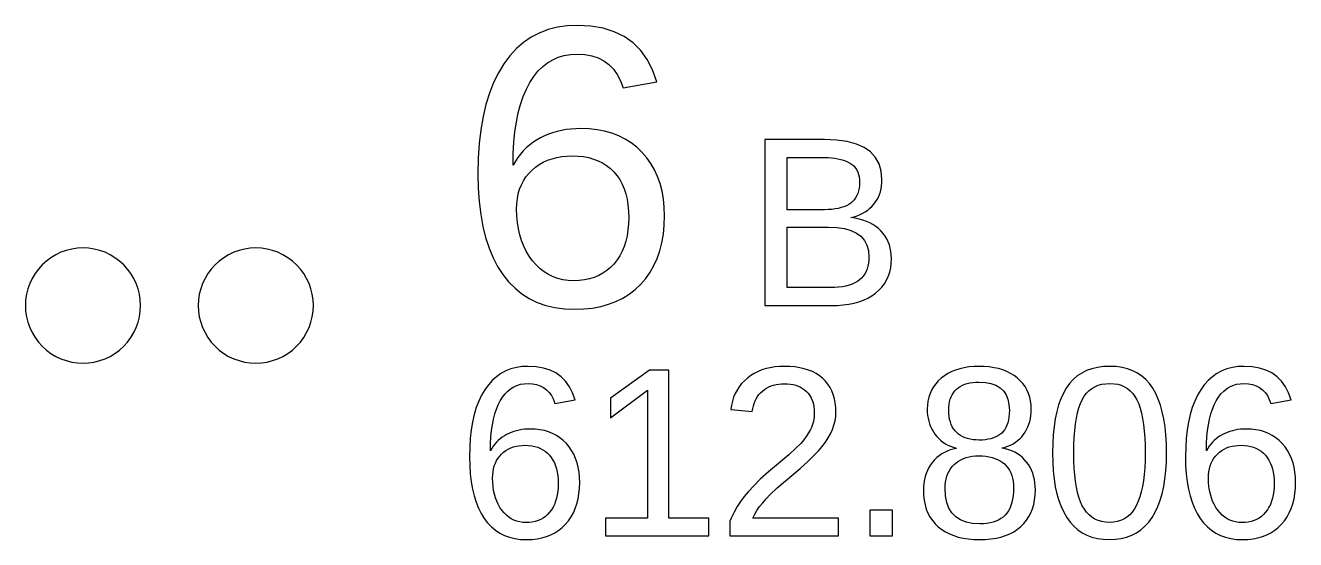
# Model space of a CAD drawing. Header units: metres. Extents: x -61 to 817, y 39 to 684.
# Drawn here: x 758.28 to 780.33, y 161.38 to 170.31 of the extents above; entities that cross this region are included whole.
import ezdxf

# ---------------------------------------------------------------- set-up
doc = ezdxf.new("R2010")
doc.units = ezdxf.units.M

msp = doc.modelspace()

# ---------------------------------------------------------------- linework, layer by layer
for p, q in [((767.354, 170.237), (767.202, 170.179)), ((767.515, 170.278), (767.354, 170.237)), ((767.685, 170.303), (767.515, 170.278)), ((767.865, 170.311), (767.685, 170.303)), ((768.098, 170.299), (767.865, 170.311)), ((768.31, 170.263), (768.098, 170.299)), ((768.503, 170.202), (768.31, 170.263)), ((766.927, 170.015), (766.804, 169.908)), ((767.06, 170.105), (766.927, 170.015)), ((767.202, 170.179), (767.06, 170.105)), ((768.677, 170.118), (768.503, 170.202)), ((768.83, 170.009), (768.677, 170.118)), ((768.963, 169.877), (768.83, 170.009)), ((766.69, 169.785), (766.586, 169.645)), ((766.804, 169.908), (766.69, 169.785)), ((767.532, 169.759), (767.635, 169.789)), ((767.635, 169.789), (767.744, 169.808)), ((767.744, 169.808), (767.859, 169.814)), ((767.859, 169.814), (767.99, 169.807)), ((767.99, 169.807), (768.111, 169.785)), ((768.111, 169.785), (768.221, 169.749)), ((769.076, 169.72), (768.963, 169.877)), ((766.586, 169.645), (766.491, 169.49)), ((767.179, 169.514), (767.258, 169.594)), ((767.258, 169.594), (767.343, 169.661)), ((767.343, 169.661), (767.435, 169.716)), ((767.435, 169.716), (767.532, 169.759)), ((768.221, 169.749), (768.32, 169.698)), ((768.32, 169.698), (768.409, 169.633)), ((768.409, 169.633), (768.487, 169.553)), ((769.169, 169.539), (769.076, 169.72)), ((766.491, 169.49), (766.408, 169.32)), ((767.038, 169.319), (767.105, 169.423)), ((767.105, 169.423), (767.179, 169.514)), ((768.487, 169.553), (768.554, 169.459)), ((768.554, 169.459), (768.611, 169.351)), ((768.611, 169.351), (768.657, 169.228)), ((769.243, 169.334), (769.169, 169.539)), ((766.336, 169.137), (766.275, 168.939)), ((766.408, 169.32), (766.336, 169.137)), ((766.923, 169.077), (766.977, 169.203)), ((766.977, 169.203), (767.038, 169.319)), ((768.657, 169.228), (769.243, 169.334)), ((766.275, 168.939), (766.225, 168.727)), ((766.836, 168.791), (766.876, 168.94)), ((766.876, 168.94), (766.923, 169.077)), ((766.225, 168.727), (766.186, 168.5)), ((766.804, 168.632), (766.836, 168.791)), ((766.186, 168.5), (766.159, 168.259)), ((766.761, 168.281), (766.779, 168.462)), ((766.779, 168.462), (766.804, 168.632)), ((767.509, 168.469), (767.433, 168.447)), ((767.587, 168.487), (767.509, 168.469)), ((767.667, 168.501), (767.587, 168.487)), ((767.749, 168.511), (767.667, 168.501)), ((767.834, 168.517), (767.749, 168.511)), ((767.921, 168.519), (767.834, 168.517)), ((768.066, 168.514), (767.921, 168.519)), ((768.205, 168.499), (768.066, 168.514)), ((768.336, 168.473), (768.205, 168.499)), ((768.461, 168.438), (768.336, 168.473)), ((766.159, 168.259), (766.142, 168.004)), ((766.75, 168.089), (766.761, 168.281)), ((767.091, 168.278), (767.031, 168.233)), ((767.154, 168.319), (767.091, 168.278)), ((767.22, 168.357), (767.154, 168.319)), ((767.289, 168.391), (767.22, 168.357)), ((767.36, 168.421), (767.289, 168.391)), ((767.433, 168.447), (767.36, 168.421)), ((768.58, 168.392), (768.461, 168.438)), ((768.691, 168.336), (768.58, 168.392)), ((768.795, 168.27), (768.691, 168.336)), ((768.893, 168.194), (768.795, 168.27)), ((772.151, 168.327), (771.119, 168.327)), ((771.119, 168.327), (771.119, 165.447)), ((772.36, 168.318), (772.151, 168.327)), ((772.545, 168.293), (772.36, 168.318)), ((772.706, 168.25), (772.545, 168.293)), ((772.841, 168.19), (772.706, 168.25)), ((766.747, 167.886), (766.75, 168.089)), ((766.828, 168.016), (766.786, 167.953)), ((766.874, 168.076), (766.828, 168.016)), ((766.923, 168.132), (766.874, 168.076)), ((766.976, 168.184), (766.923, 168.132)), ((767.031, 168.233), (766.976, 168.184)), ((767.423, 167.997), (767.505, 168.018)), ((767.505, 168.018), (767.591, 168.034)), ((767.591, 168.034), (767.681, 168.043)), ((767.681, 168.043), (767.776, 168.046)), ((767.776, 168.046), (767.876, 168.042)), ((767.876, 168.042), (767.97, 168.032)), ((767.97, 168.032), (768.06, 168.015)), ((768.06, 168.015), (768.145, 167.991)), ((768.984, 168.108), (768.893, 168.194)), ((769.066, 168.013), (768.984, 168.108)), ((771.507, 167.111), (771.507, 168.016)), ((771.507, 168.016), (772.151, 168.016)), ((772.151, 168.016), (772.215, 168.015)), ((772.215, 168.015), (772.275, 168.011)), ((772.952, 168.113), (772.841, 168.19)), ((773.039, 168.018), (772.952, 168.113)), ((773.1, 167.907), (773.039, 168.018)), ((766.142, 168.004), (766.137, 167.735)), ((766.786, 167.953), (766.747, 167.886)), ((767.019, 167.742), (767.075, 167.799)), ((767.075, 167.799), (767.136, 167.851)), ((767.136, 167.851), (767.201, 167.896)), ((767.201, 167.896), (767.271, 167.936)), ((767.271, 167.936), (767.345, 167.97)), ((767.345, 167.97), (767.423, 167.997)), ((768.145, 167.991), (768.225, 167.96)), ((768.225, 167.96), (768.3, 167.922)), ((768.3, 167.922), (768.37, 167.878)), ((768.37, 167.878), (768.435, 167.826)), ((768.435, 167.826), (768.495, 167.768)), ((769.139, 167.911), (769.066, 168.013)), ((769.202, 167.802), (769.139, 167.911)), ((769.255, 167.687), (769.202, 167.802)), ((772.275, 168.011), (772.332, 168.005)), ((772.332, 168.005), (772.386, 167.996)), ((772.386, 167.996), (772.436, 167.985)), ((772.436, 167.985), (772.483, 167.971)), ((772.483, 167.971), (772.526, 167.955)), ((772.526, 167.955), (772.566, 167.937)), ((772.566, 167.937), (772.603, 167.916)), ((772.603, 167.916), (772.636, 167.892)), ((772.636, 167.892), (772.665, 167.865)), ((772.665, 167.865), (772.69, 167.835)), ((772.69, 167.835), (772.711, 167.802)), ((772.711, 167.802), (772.729, 167.765)), ((773.137, 167.779), (773.1, 167.907)), ((766.137, 167.735), (766.142, 167.486)), ((766.89, 167.543), (766.926, 167.614)), ((766.926, 167.614), (766.969, 167.68)), ((766.969, 167.68), (767.019, 167.742)), ((768.495, 167.768), (768.549, 167.703)), ((768.549, 167.703), (768.597, 167.633)), ((768.597, 167.633), (768.638, 167.556)), ((769.299, 167.564), (769.255, 167.687)), ((772.729, 167.765), (772.742, 167.725)), ((772.742, 167.725), (772.752, 167.682)), ((772.752, 167.682), (772.758, 167.636)), ((772.758, 167.636), (772.76, 167.586)), ((772.76, 167.586), (772.758, 167.534)), ((773.15, 167.633), (773.137, 167.779)), ((773.143, 167.524), (773.148, 167.577)), ((773.148, 167.577), (773.15, 167.633)), ((766.142, 167.486), (766.158, 167.251)), ((766.821, 167.304), (766.837, 167.388)), ((766.837, 167.388), (766.86, 167.468)), ((766.86, 167.468), (766.89, 167.543)), ((768.638, 167.556), (768.674, 167.474)), ((768.674, 167.474), (768.702, 167.386)), ((768.702, 167.386), (768.725, 167.293)), ((769.333, 167.434), (769.299, 167.564)), ((769.357, 167.297), (769.333, 167.434)), ((772.713, 167.356), (772.692, 167.319)), ((772.73, 167.395), (772.713, 167.356)), ((772.743, 167.438), (772.73, 167.395)), ((772.752, 167.485), (772.743, 167.438)), ((772.758, 167.534), (772.752, 167.485)), ((773.087, 167.33), (773.106, 167.376)), ((773.106, 167.376), (773.122, 167.423)), ((773.122, 167.423), (773.134, 167.473)), ((773.134, 167.473), (773.143, 167.524)), ((766.158, 167.251), (766.185, 167.03)), ((766.808, 167.121), (766.811, 167.215)), ((766.811, 167.215), (766.821, 167.304)), ((768.725, 167.293), (768.741, 167.193)), ((768.741, 167.193), (768.75, 167.088)), ((769.372, 167.154), (769.357, 167.297)), ((769.377, 167.003), (769.372, 167.154)), ((772.392, 167.134), (772.337, 167.124)), ((772.443, 167.147), (772.392, 167.134)), ((772.49, 167.162), (772.443, 167.147)), ((772.533, 167.181), (772.49, 167.162)), ((772.572, 167.203), (772.533, 167.181)), ((772.608, 167.227), (772.572, 167.203)), ((772.639, 167.254), (772.608, 167.227)), ((772.668, 167.285), (772.639, 167.254)), ((772.692, 167.319), (772.668, 167.285)), ((772.902, 167.104), (772.94, 167.135)), ((772.94, 167.135), (772.976, 167.169)), ((772.976, 167.169), (773.009, 167.206)), ((773.009, 167.206), (773.038, 167.245)), ((773.038, 167.245), (773.064, 167.287)), ((773.064, 167.287), (773.087, 167.33)), ((766.185, 167.03), (766.222, 166.822)), ((766.811, 167.002), (766.808, 167.121)), ((766.821, 166.888), (766.811, 167.002)), ((768.75, 167.088), (768.754, 166.977)), ((768.754, 166.977), (768.75, 166.866)), ((769.371, 166.84), (769.377, 167.003)), ((772.151, 167.111), (771.507, 167.111)), ((772.217, 167.112), (772.151, 167.111)), ((772.279, 167.117), (772.217, 167.112)), ((772.337, 167.124), (772.279, 167.117)), ((772.611, 166.975), (772.666, 166.989)), ((772.684, 166.964), (772.611, 166.975)), ((772.666, 166.989), (772.719, 167.007)), ((772.753, 166.949), (772.684, 166.964)), ((772.719, 167.007), (772.769, 167.027)), ((772.819, 166.931), (772.753, 166.949)), ((772.769, 167.027), (772.816, 167.05)), ((772.816, 167.05), (772.86, 167.075)), ((772.88, 166.909), (772.819, 166.931)), ((772.86, 167.075), (772.902, 167.104)), ((766.222, 166.822), (766.27, 166.627)), ((766.838, 166.778), (766.821, 166.888)), ((766.862, 166.674), (766.838, 166.778)), ((768.741, 166.76), (768.725, 166.659)), ((768.75, 166.866), (768.741, 166.76)), ((769.356, 166.685), (769.371, 166.84)), ((771.507, 165.758), (771.507, 166.808)), ((771.507, 166.808), (772.221, 166.808)), ((772.221, 166.808), (772.368, 166.802)), ((772.368, 166.802), (772.498, 166.782)), ((772.498, 166.782), (772.611, 166.751)), ((772.611, 166.751), (772.706, 166.706)), ((772.706, 166.706), (772.784, 166.649)), ((772.938, 166.883), (772.88, 166.909)), ((772.992, 166.854), (772.938, 166.883)), ((773.043, 166.82), (772.992, 166.854)), ((773.089, 166.783), (773.043, 166.82)), ((773.132, 166.743), (773.089, 166.783)), ((773.17, 166.699), (773.132, 166.743)), ((773.204, 166.654), (773.17, 166.699)), ((766.27, 166.627), (766.329, 166.446)), ((766.893, 166.574), (766.862, 166.674)), ((766.931, 166.48), (766.893, 166.574)), ((766.975, 166.39), (766.931, 166.48)), ((768.675, 166.474), (768.64, 166.39)), ((768.703, 166.564), (768.675, 166.474)), ((768.725, 166.659), (768.703, 166.564)), ((769.295, 166.398), (769.33, 166.537)), ((769.33, 166.537), (769.356, 166.685)), ((772.784, 166.649), (772.845, 166.579)), ((772.845, 166.579), (772.888, 166.496)), ((772.888, 166.496), (772.914, 166.401)), ((773.233, 166.605), (773.204, 166.654)), ((773.258, 166.554), (773.233, 166.605)), ((773.278, 166.501), (773.258, 166.554)), ((773.294, 166.445), (773.278, 166.501)), ((758.725, 166.278), (758.646, 166.22)), ((758.809, 166.329), (758.725, 166.278)), ((758.898, 166.371), (758.809, 166.329)), ((758.99, 166.404), (758.898, 166.371)), ((759.086, 166.428), (758.99, 166.404)), ((759.183, 166.442), (759.086, 166.428)), ((759.281, 166.447), (759.183, 166.442)), ((759.379, 166.442), (759.281, 166.447)), ((759.476, 166.428), (759.379, 166.442)), ((759.571, 166.404), (759.476, 166.428)), ((759.663, 166.371), (759.571, 166.404)), ((759.752, 166.329), (759.663, 166.371)), ((759.836, 166.278), (759.752, 166.329)), ((759.915, 166.22), (759.836, 166.278)), ((761.725, 166.278), (761.646, 166.22)), ((761.809, 166.329), (761.725, 166.278)), ((761.898, 166.371), (761.809, 166.329)), ((761.99, 166.404), (761.898, 166.371)), ((762.085, 166.428), (761.99, 166.404)), ((762.183, 166.442), (762.085, 166.428)), ((762.281, 166.447), (762.183, 166.442)), ((762.379, 166.442), (762.281, 166.447)), ((762.476, 166.428), (762.379, 166.442)), ((762.571, 166.404), (762.476, 166.428)), ((762.663, 166.371), (762.571, 166.404)), ((762.752, 166.329), (762.663, 166.371)), ((762.836, 166.278), (762.752, 166.329)), ((762.915, 166.22), (762.836, 166.278)), ((766.329, 166.446), (766.398, 166.278)), ((766.398, 166.278), (766.478, 166.124)), ((767.026, 166.305), (766.975, 166.39)), ((767.085, 166.225), (767.026, 166.305)), ((768.599, 166.311), (768.552, 166.238)), ((768.64, 166.39), (768.599, 166.311)), ((769.192, 166.142), (769.249, 166.266)), ((769.249, 166.266), (769.295, 166.398)), ((772.914, 166.401), (772.923, 166.293)), ((772.923, 166.293), (772.921, 166.235)), ((773.306, 166.387), (773.294, 166.445)), ((773.312, 166.326), (773.306, 166.387)), ((773.311, 166.179), (773.315, 166.263)), ((773.315, 166.263), (773.312, 166.326)), ((758.508, 166.081), (758.449, 166.002)), ((758.574, 166.154), (758.508, 166.081)), ((758.646, 166.22), (758.574, 166.154)), ((759.988, 166.154), (759.915, 166.22)), ((760.054, 166.081), (759.988, 166.154)), ((760.112, 166.002), (760.054, 166.081)), ((761.508, 166.081), (761.449, 166.002)), ((761.573, 166.154), (761.508, 166.081)), ((761.646, 166.22), (761.573, 166.154)), ((762.988, 166.154), (762.915, 166.22)), ((763.054, 166.081), (762.988, 166.154)), ((763.112, 166.002), (763.054, 166.081)), ((766.478, 166.124), (766.569, 165.984)), ((767.148, 166.152), (767.085, 166.225)), ((767.216, 166.087), (767.148, 166.152)), ((767.287, 166.032), (767.216, 166.087)), ((767.362, 165.984), (767.287, 166.032)), ((768.376, 166.054), (768.307, 166.007)), ((768.44, 166.108), (768.376, 166.054)), ((768.499, 166.17), (768.44, 166.108)), ((768.552, 166.238), (768.499, 166.17)), ((769.126, 166.026), (769.192, 166.142)), ((772.873, 166.038), (772.851, 165.996)), ((772.891, 166.082), (772.873, 166.038)), ((772.905, 166.13), (772.891, 166.082)), ((772.915, 166.181), (772.905, 166.13)), ((772.921, 166.235), (772.915, 166.181)), ((773.284, 166.025), (773.301, 166.1)), ((773.301, 166.1), (773.311, 166.179)), ((758.357, 165.83), (758.324, 165.737)), ((758.399, 165.918), (758.357, 165.83)), ((758.449, 166.002), (758.399, 165.918)), ((760.163, 165.918), (760.112, 166.002)), ((760.204, 165.83), (760.163, 165.918)), ((760.238, 165.737), (760.204, 165.83)), ((761.357, 165.83), (761.324, 165.737)), ((761.399, 165.918), (761.357, 165.83)), ((761.449, 166.002), (761.399, 165.918)), ((763.163, 165.918), (763.112, 166.002)), ((763.204, 165.83), (763.163, 165.918)), ((763.238, 165.737), (763.204, 165.83)), ((766.569, 165.984), (766.669, 165.858)), ((766.669, 165.858), (766.78, 165.746)), ((767.441, 165.946), (767.362, 165.984)), ((767.524, 165.916), (767.441, 165.946)), ((767.611, 165.894), (767.524, 165.916)), ((767.701, 165.881), (767.611, 165.894)), ((767.796, 165.877), (767.701, 165.881)), ((767.893, 165.881), (767.796, 165.877)), ((767.985, 165.891), (767.893, 165.881)), ((768.073, 165.909), (767.985, 165.891)), ((768.156, 165.935), (768.073, 165.909)), ((768.234, 165.967), (768.156, 165.935)), ((768.307, 166.007), (768.234, 165.967)), ((768.865, 165.726), (768.962, 165.817)), ((768.962, 165.817), (769.049, 165.917)), ((769.049, 165.917), (769.126, 166.026)), ((772.634, 165.817), (772.582, 165.799)), ((772.681, 165.839), (772.634, 165.817)), ((772.724, 165.864), (772.681, 165.839)), ((772.762, 165.892), (772.724, 165.864)), ((772.795, 165.924), (772.762, 165.892)), ((772.825, 165.958), (772.795, 165.924)), ((772.851, 165.996), (772.825, 165.958)), ((773.148, 165.766), (773.192, 165.824)), ((773.192, 165.824), (773.229, 165.887)), ((773.229, 165.887), (773.26, 165.954)), ((773.26, 165.954), (773.284, 166.025)), ((758.3, 165.642), (758.285, 165.545)), ((758.324, 165.737), (758.3, 165.642)), ((760.261, 165.642), (760.238, 165.737)), ((760.276, 165.545), (760.261, 165.642)), ((761.3, 165.642), (761.285, 165.545)), ((761.324, 165.737), (761.3, 165.642)), ((763.261, 165.642), (763.238, 165.737)), ((763.276, 165.545), (763.261, 165.642)), ((766.78, 165.746), (766.899, 165.65)), ((766.899, 165.65), (767.028, 165.568)), ((768.65, 165.576), (768.762, 165.645)), ((768.762, 165.645), (768.865, 165.726)), ((772.251, 165.758), (771.507, 165.758)), ((772.326, 165.76), (772.251, 165.758)), ((772.397, 165.765), (772.326, 165.76)), ((772.463, 165.773), (772.397, 165.765)), ((772.525, 165.784), (772.463, 165.773)), ((772.582, 165.799), (772.525, 165.784)), ((772.905, 165.577), (772.975, 165.617)), ((772.975, 165.617), (773.039, 165.662)), ((773.039, 165.662), (773.097, 165.712)), ((773.097, 165.712), (773.148, 165.766)), ((758.285, 165.545), (758.281, 165.447)), ((758.281, 165.447), (758.285, 165.349)), ((760.281, 165.447), (760.276, 165.545)), ((760.276, 165.349), (760.281, 165.447)), ((761.285, 165.545), (761.281, 165.447)), ((761.281, 165.447), (761.285, 165.349)), ((763.281, 165.447), (763.276, 165.545)), ((763.276, 165.349), (763.281, 165.447)), ((767.028, 165.568), (767.167, 165.502)), ((767.167, 165.502), (767.315, 165.45)), ((767.315, 165.45), (767.473, 165.413)), ((767.473, 165.413), (767.64, 165.39)), ((767.64, 165.39), (767.817, 165.383)), ((767.817, 165.383), (767.975, 165.388)), ((767.975, 165.388), (768.125, 165.404)), ((768.125, 165.404), (768.268, 165.431)), ((768.268, 165.431), (768.403, 165.469)), ((768.403, 165.469), (768.53, 165.517)), ((768.53, 165.517), (768.65, 165.576)), ((771.119, 165.447), (772.271, 165.447)), ((772.271, 165.447), (772.377, 165.45)), ((772.377, 165.45), (772.479, 165.458)), ((772.479, 165.458), (772.575, 165.471)), ((772.575, 165.471), (772.665, 165.489)), ((772.665, 165.489), (772.751, 165.513)), ((772.751, 165.513), (772.831, 165.542)), ((772.831, 165.542), (772.905, 165.577)), ((758.285, 165.349), (758.3, 165.252)), ((758.3, 165.252), (758.324, 165.157)), ((758.324, 165.157), (758.357, 165.064)), ((760.204, 165.064), (760.238, 165.157)), ((760.238, 165.157), (760.261, 165.252)), ((760.261, 165.252), (760.276, 165.349)), ((761.285, 165.349), (761.3, 165.252)), ((761.3, 165.252), (761.324, 165.157)), ((761.324, 165.157), (761.357, 165.064)), ((763.204, 165.064), (763.238, 165.157)), ((763.238, 165.157), (763.261, 165.252)), ((763.261, 165.252), (763.276, 165.349)), ((758.357, 165.064), (758.399, 164.976)), ((758.399, 164.976), (758.449, 164.891)), ((760.112, 164.891), (760.163, 164.976)), ((760.163, 164.976), (760.204, 165.064)), ((761.357, 165.064), (761.399, 164.976)), ((761.399, 164.976), (761.449, 164.891)), ((763.112, 164.891), (763.163, 164.976)), ((763.163, 164.976), (763.204, 165.064)), ((758.449, 164.891), (758.508, 164.813)), ((758.508, 164.813), (758.574, 164.74)), ((758.574, 164.74), (758.646, 164.674)), ((759.915, 164.674), (759.988, 164.74)), ((759.988, 164.74), (760.054, 164.813)), ((760.054, 164.813), (760.112, 164.891)), ((761.449, 164.891), (761.508, 164.813)), ((761.508, 164.813), (761.573, 164.74)), ((761.573, 164.74), (761.646, 164.674)), ((762.915, 164.674), (762.988, 164.74)), ((762.988, 164.74), (763.054, 164.813)), ((763.054, 164.813), (763.112, 164.891)), ((758.646, 164.674), (758.725, 164.615)), ((758.725, 164.615), (758.809, 164.565)), ((758.809, 164.565), (758.898, 164.523)), ((758.898, 164.523), (758.99, 164.49)), ((758.99, 164.49), (759.086, 164.466)), ((759.476, 164.466), (759.571, 164.49)), ((759.571, 164.49), (759.663, 164.523)), ((759.663, 164.523), (759.752, 164.565)), ((759.752, 164.565), (759.836, 164.615)), ((759.836, 164.615), (759.915, 164.674)), ((761.646, 164.674), (761.725, 164.615)), ((761.725, 164.615), (761.809, 164.565)), ((761.809, 164.565), (761.898, 164.523)), ((761.898, 164.523), (761.99, 164.49)), ((761.99, 164.49), (762.085, 164.466)), ((762.476, 164.466), (762.571, 164.49)), ((762.571, 164.49), (762.663, 164.523)), ((762.663, 164.523), (762.752, 164.565)), ((762.752, 164.565), (762.836, 164.615)), ((762.836, 164.615), (762.915, 164.674)), ((759.086, 164.466), (759.183, 164.452)), ((759.183, 164.452), (759.281, 164.447)), ((759.281, 164.447), (759.379, 164.452)), ((759.379, 164.452), (759.476, 164.466)), ((762.085, 164.466), (762.183, 164.452)), ((762.183, 164.452), (762.281, 164.447)), ((762.281, 164.447), (762.379, 164.452)), ((762.379, 164.452), (762.476, 164.466)), ((766.619, 164.311), (766.536, 164.265)), ((766.709, 164.346), (766.619, 164.311)), ((766.804, 164.371), (766.709, 164.346)), ((766.904, 164.386), (766.804, 164.371)), ((767.011, 164.391), (766.904, 164.386)), ((767.148, 164.384), (767.011, 164.391)), ((767.274, 164.362), (767.148, 164.384)), ((767.388, 164.326), (767.274, 164.362)), ((767.49, 164.276), (767.388, 164.326)), ((767.58, 164.211), (767.49, 164.276)), ((769.113, 164.327), (768.436, 163.84)), ((769.45, 164.327), (769.113, 164.327)), ((769.45, 161.758), (769.45, 164.327)), ((770.933, 164.268), (770.872, 164.23)), ((770.998, 164.301), (770.933, 164.268)), ((771.065, 164.328), (770.998, 164.301)), ((771.137, 164.351), (771.065, 164.328)), ((771.212, 164.368), (771.137, 164.351)), ((771.29, 164.381), (771.212, 164.368)), ((771.372, 164.388), (771.29, 164.381)), ((771.457, 164.391), (771.372, 164.388)), ((771.55, 164.388), (771.457, 164.391)), ((771.639, 164.381), (771.55, 164.388)), ((771.722, 164.368), (771.639, 164.381)), ((771.801, 164.35), (771.722, 164.368)), ((771.874, 164.327), (771.801, 164.35)), ((771.943, 164.299), (771.874, 164.327)), ((772.007, 164.266), (771.943, 164.299)), ((772.065, 164.227), (772.007, 164.266)), ((774.295, 164.266), (774.235, 164.228)), ((774.36, 164.299), (774.295, 164.266)), ((774.429, 164.327), (774.36, 164.299)), ((774.501, 164.35), (774.429, 164.327)), ((774.578, 164.368), (774.501, 164.35)), ((774.659, 164.381), (774.578, 164.368)), ((774.745, 164.388), (774.659, 164.381)), ((774.834, 164.391), (774.745, 164.388)), ((774.925, 164.388), (774.834, 164.391)), ((775.012, 164.381), (774.925, 164.388)), ((775.095, 164.368), (775.012, 164.381)), ((775.173, 164.351), (775.095, 164.368)), ((775.247, 164.329), (775.173, 164.351)), ((775.316, 164.301), (775.247, 164.329)), ((775.381, 164.269), (775.316, 164.301)), ((775.442, 164.231), (775.381, 164.269)), ((776.618, 164.275), (776.54, 164.224)), ((776.702, 164.317), (776.618, 164.275)), ((776.793, 164.349), (776.702, 164.317)), ((776.891, 164.372), (776.793, 164.349)), ((776.996, 164.386), (776.891, 164.372)), ((777.108, 164.391), (776.996, 164.386)), ((777.216, 164.386), (777.108, 164.391)), ((777.318, 164.372), (777.216, 164.386)), ((777.414, 164.349), (777.318, 164.372)), ((777.503, 164.316), (777.414, 164.349)), ((777.586, 164.274), (777.503, 164.316)), ((777.662, 164.222), (777.586, 164.274)), ((779.047, 164.311), (778.963, 164.265)), ((779.137, 164.346), (779.047, 164.311)), ((779.232, 164.371), (779.137, 164.346)), ((779.332, 164.386), (779.232, 164.371)), ((779.438, 164.391), (779.332, 164.386)), ((779.576, 164.384), (779.438, 164.391)), ((779.701, 164.362), (779.576, 164.384)), ((779.815, 164.326), (779.701, 164.362)), ((779.917, 164.276), (779.815, 164.326)), ((780.008, 164.211), (779.917, 164.276)), ((766.317, 164.069), (766.256, 163.984)), ((766.384, 164.145), (766.317, 164.069)), ((766.457, 164.21), (766.384, 164.145)), ((766.536, 164.265), (766.457, 164.21)), ((766.757, 164.035), (766.814, 164.061)), ((766.814, 164.061), (766.875, 164.079)), ((766.875, 164.079), (766.938, 164.09)), ((766.938, 164.09), (767.006, 164.094)), ((767.006, 164.094), (767.083, 164.09)), ((767.083, 164.09), (767.153, 164.077)), ((767.153, 164.077), (767.218, 164.055)), ((767.218, 164.055), (767.276, 164.025)), ((767.659, 164.132), (767.58, 164.211)), ((767.725, 164.038), (767.659, 164.132)), ((770.714, 164.091), (770.672, 164.037)), ((770.762, 164.141), (770.714, 164.091)), ((770.815, 164.188), (770.762, 164.141)), ((770.872, 164.23), (770.815, 164.188)), ((771.184, 164.033), (771.225, 164.051)), ((771.225, 164.051), (771.267, 164.065)), ((771.267, 164.065), (771.312, 164.076)), ((771.312, 164.076), (771.358, 164.084)), ((771.358, 164.084), (771.407, 164.088)), ((771.407, 164.088), (771.457, 164.09)), ((771.457, 164.09), (771.51, 164.088)), ((771.51, 164.088), (771.56, 164.083)), ((771.56, 164.083), (771.608, 164.075)), ((771.608, 164.075), (771.653, 164.064)), ((771.653, 164.064), (771.695, 164.049)), ((771.695, 164.049), (771.735, 164.031)), ((772.119, 164.184), (772.065, 164.227)), ((772.168, 164.136), (772.119, 164.184)), ((772.211, 164.083), (772.168, 164.136)), ((772.248, 164.026), (772.211, 164.083)), ((774.083, 164.087), (774.044, 164.034)), ((774.128, 164.138), (774.083, 164.087)), ((774.179, 164.185), (774.128, 164.138)), ((774.235, 164.228), (774.179, 164.185)), ((774.509, 164.044), (774.547, 164.064)), ((774.547, 164.064), (774.587, 164.081)), ((774.587, 164.081), (774.63, 164.094)), ((774.63, 164.094), (774.677, 164.105)), ((774.677, 164.105), (774.726, 164.113)), ((774.726, 164.113), (774.778, 164.117)), ((774.778, 164.117), (774.834, 164.119)), ((774.834, 164.119), (774.945, 164.113)), ((774.945, 164.113), (775.042, 164.094)), ((775.042, 164.094), (775.127, 164.064)), ((775.127, 164.064), (775.199, 164.021)), ((775.498, 164.189), (775.442, 164.231)), ((775.549, 164.142), (775.498, 164.189)), ((775.594, 164.092), (775.549, 164.142)), ((775.633, 164.039), (775.594, 164.092)), ((776.406, 164.094), (776.35, 164.015)), ((776.47, 164.163), (776.406, 164.094)), ((776.54, 164.224), (776.47, 164.163)), ((776.847, 164.038), (776.905, 164.063)), ((776.905, 164.063), (776.968, 164.08)), ((776.968, 164.08), (777.035, 164.09)), ((777.035, 164.09), (777.108, 164.094)), ((777.108, 164.094), (777.178, 164.09)), ((777.178, 164.09), (777.243, 164.08)), ((777.243, 164.08), (777.304, 164.062)), ((777.304, 164.062), (777.361, 164.037)), ((777.731, 164.161), (777.662, 164.222)), ((777.794, 164.091), (777.731, 164.161)), ((777.851, 164.011), (777.794, 164.091)), ((778.745, 164.069), (778.683, 163.984)), ((778.812, 164.145), (778.745, 164.069)), ((778.885, 164.21), (778.812, 164.145)), ((778.963, 164.265), (778.885, 164.21)), ((779.185, 164.035), (779.242, 164.061)), ((779.242, 164.061), (779.302, 164.079)), ((779.302, 164.079), (779.366, 164.09)), ((779.366, 164.09), (779.433, 164.094)), ((779.433, 164.094), (779.51, 164.09)), ((779.51, 164.09), (779.581, 164.077)), ((779.581, 164.077), (779.646, 164.055)), ((779.646, 164.055), (779.704, 164.025)), ((780.086, 164.132), (780.008, 164.211)), ((780.153, 164.038), (780.086, 164.132)), ((766.2, 163.889), (766.151, 163.786)), ((766.256, 163.984), (766.2, 163.889)), ((766.525, 163.794), (766.564, 163.857)), ((766.564, 163.857), (766.607, 163.912)), ((766.607, 163.912), (766.654, 163.961)), ((766.654, 163.961), (766.704, 164.001)), ((766.704, 164.001), (766.757, 164.035)), ((767.276, 164.025), (767.328, 163.986)), ((767.328, 163.986), (767.374, 163.939)), ((767.374, 163.939), (767.413, 163.883)), ((767.413, 163.883), (767.447, 163.818)), ((767.78, 163.93), (767.725, 164.038)), ((767.824, 163.808), (767.78, 163.93)), ((768.436, 163.495), (769.082, 163.978)), ((768.436, 163.84), (768.436, 163.495)), ((769.082, 163.978), (769.082, 161.758)), ((770.575, 163.855), (770.553, 163.787)), ((770.602, 163.919), (770.575, 163.855)), ((770.634, 163.98), (770.602, 163.919)), ((770.672, 164.037), (770.634, 163.98)), ((770.947, 163.79), (770.966, 163.83)), ((770.966, 163.83), (770.989, 163.867)), ((770.989, 163.867), (771.015, 163.901)), ((771.015, 163.901), (771.043, 163.933)), ((771.043, 163.933), (771.075, 163.963)), ((771.075, 163.963), (771.109, 163.99)), ((771.109, 163.99), (771.146, 164.013)), ((771.146, 164.013), (771.184, 164.033)), ((771.735, 164.031), (771.772, 164.009)), ((771.772, 164.009), (771.806, 163.985)), ((771.806, 163.985), (771.838, 163.957)), ((771.838, 163.957), (771.867, 163.926)), ((771.867, 163.926), (771.892, 163.892)), ((771.892, 163.892), (771.914, 163.856)), ((771.914, 163.856), (771.933, 163.817)), ((772.28, 163.965), (772.248, 164.026)), ((772.305, 163.9), (772.28, 163.965)), ((772.325, 163.83), (772.305, 163.9)), ((772.34, 163.756), (772.325, 163.83)), ((773.963, 163.855), (773.948, 163.789)), ((773.984, 163.917), (773.963, 163.855)), ((774.011, 163.977), (773.984, 163.917)), ((774.044, 164.034), (774.011, 163.977)), ((774.336, 163.819), (774.351, 163.86)), ((774.351, 163.86), (774.369, 163.899)), ((774.369, 163.899), (774.391, 163.934)), ((774.391, 163.934), (774.416, 163.966)), ((774.416, 163.966), (774.444, 163.995)), ((774.444, 163.995), (774.475, 164.021)), ((774.475, 164.021), (774.509, 164.044)), ((775.199, 164.021), (775.257, 163.966)), ((775.257, 163.966), (775.303, 163.899)), ((775.303, 163.899), (775.336, 163.819)), ((775.666, 163.982), (775.633, 164.039)), ((775.694, 163.921), (775.666, 163.982)), ((775.715, 163.857), (775.694, 163.921)), ((775.73, 163.79), (775.715, 163.857)), ((776.255, 163.83), (776.217, 163.723)), ((776.299, 163.927), (776.255, 163.83)), ((776.35, 164.015), (776.299, 163.927)), ((776.626, 163.812), (776.661, 163.871)), ((776.661, 163.871), (776.7, 163.923)), ((776.7, 163.923), (776.744, 163.969)), ((776.744, 163.969), (776.793, 164.007)), ((776.793, 164.007), (776.847, 164.038)), ((777.361, 164.037), (777.413, 164.006)), ((777.413, 164.006), (777.46, 163.967)), ((777.46, 163.967), (777.503, 163.921)), ((777.503, 163.921), (777.542, 163.868)), ((777.542, 163.868), (777.576, 163.808)), ((777.901, 163.922), (777.851, 164.011)), ((777.945, 163.824), (777.901, 163.922)), ((778.628, 163.889), (778.579, 163.786)), ((778.683, 163.984), (778.628, 163.889)), ((778.952, 163.794), (778.992, 163.857)), ((778.992, 163.857), (779.035, 163.912)), ((779.035, 163.912), (779.082, 163.961)), ((779.082, 163.961), (779.132, 164.001)), ((779.132, 164.001), (779.185, 164.035)), ((779.704, 164.025), (779.756, 163.986)), ((779.756, 163.986), (779.802, 163.939)), ((779.802, 163.939), (779.841, 163.883)), ((779.841, 163.883), (779.874, 163.818)), ((780.208, 163.93), (780.153, 164.038)), ((780.251, 163.808), (780.208, 163.93)), ((766.108, 163.674), (766.072, 163.553)), ((766.151, 163.786), (766.108, 163.674)), ((766.43, 163.564), (766.457, 163.647)), ((766.457, 163.647), (766.489, 163.724)), ((766.489, 163.724), (766.525, 163.794)), ((767.447, 163.818), (767.474, 163.745)), ((767.474, 163.745), (767.824, 163.808)), ((770.537, 163.716), (770.525, 163.642)), ((770.525, 163.642), (770.899, 163.607)), ((770.553, 163.787), (770.537, 163.716)), ((770.899, 163.607), (770.906, 163.657)), ((770.906, 163.657), (770.917, 163.704)), ((770.917, 163.704), (770.93, 163.748)), ((770.93, 163.748), (770.947, 163.79)), ((771.933, 163.817), (771.948, 163.776)), ((771.948, 163.776), (771.96, 163.732)), ((771.96, 163.732), (771.968, 163.685)), ((771.968, 163.685), (771.973, 163.635)), ((771.973, 163.635), (771.975, 163.583)), ((772.348, 163.678), (772.34, 163.756)), ((772.351, 163.595), (772.348, 163.678)), ((773.939, 163.72), (773.936, 163.648)), ((773.936, 163.648), (773.937, 163.593)), ((773.948, 163.789), (773.939, 163.72)), ((774.31, 163.624), (774.311, 163.677)), ((774.311, 163.57), (774.31, 163.624)), ((774.311, 163.677), (774.316, 163.728)), ((774.316, 163.728), (774.325, 163.775)), ((774.325, 163.775), (774.336, 163.819)), ((775.336, 163.819), (775.355, 163.728)), ((775.355, 163.728), (775.362, 163.624)), ((775.362, 163.624), (775.36, 163.566)), ((775.739, 163.719), (775.73, 163.79)), ((775.742, 163.644), (775.739, 163.719)), ((775.74, 163.589), (775.742, 163.644)), ((776.184, 163.607), (776.158, 163.482)), ((776.217, 163.723), (776.184, 163.607)), ((776.544, 163.584), (776.568, 163.669)), ((776.568, 163.669), (776.595, 163.745)), ((776.595, 163.745), (776.626, 163.812)), ((777.576, 163.808), (777.606, 163.74)), ((777.606, 163.74), (777.632, 163.664)), ((777.632, 163.664), (777.655, 163.579)), ((777.984, 163.718), (777.945, 163.824)), ((778.016, 163.602), (777.984, 163.718)), ((778.536, 163.674), (778.5, 163.553)), ((778.579, 163.786), (778.536, 163.674)), ((778.858, 163.564), (778.885, 163.647)), ((778.885, 163.647), (778.917, 163.724)), ((778.917, 163.724), (778.952, 163.794)), ((779.874, 163.818), (779.901, 163.745)), ((779.901, 163.745), (780.251, 163.808)), ((766.043, 163.424), (766.02, 163.286)), ((766.072, 163.553), (766.043, 163.424)), ((766.388, 163.378), (766.407, 163.474)), ((766.407, 163.474), (766.43, 163.564)), ((771.95, 163.397), (771.94, 163.363)), ((771.959, 163.433), (771.95, 163.397)), ((771.966, 163.469), (771.959, 163.433)), ((771.971, 163.506), (771.966, 163.469)), ((771.974, 163.544), (771.971, 163.506)), ((771.975, 163.583), (771.974, 163.544)), ((772.317, 163.37), (772.336, 163.445)), ((772.336, 163.445), (772.347, 163.52)), ((772.347, 163.52), (772.351, 163.595)), ((773.937, 163.593), (773.942, 163.54)), ((773.942, 163.54), (773.951, 163.489)), ((773.951, 163.489), (773.962, 163.439)), ((773.962, 163.439), (773.977, 163.391)), ((773.977, 163.391), (773.995, 163.344)), ((774.317, 163.519), (774.311, 163.57)), ((774.325, 163.47), (774.317, 163.519)), ((774.337, 163.425), (774.325, 163.47)), ((774.352, 163.383), (774.337, 163.425)), ((775.335, 163.413), (775.32, 163.369)), ((775.347, 163.46), (775.335, 163.413)), ((775.355, 163.511), (775.347, 163.46)), ((775.36, 163.566), (775.355, 163.511)), ((775.681, 163.34), (775.7, 163.387)), ((775.7, 163.387), (775.715, 163.435)), ((775.715, 163.435), (775.727, 163.485)), ((775.727, 163.485), (775.735, 163.536)), ((775.735, 163.536), (775.74, 163.589)), ((776.158, 163.482), (776.137, 163.347)), ((776.496, 163.276), (776.508, 163.388)), ((776.508, 163.388), (776.525, 163.49)), ((776.525, 163.49), (776.544, 163.584)), ((777.655, 163.579), (777.674, 163.485)), ((777.674, 163.485), (777.69, 163.383)), ((778.043, 163.477), (778.016, 163.602)), ((778.064, 163.343), (778.043, 163.477)), ((778.471, 163.424), (778.448, 163.286)), ((778.5, 163.553), (778.471, 163.424)), ((778.816, 163.378), (778.835, 163.474)), ((778.835, 163.474), (778.858, 163.564)), ((766.02, 163.286), (766.004, 163.139)), ((766.357, 163.049), (766.363, 163.165)), ((766.363, 163.165), (766.373, 163.275)), ((766.373, 163.275), (766.388, 163.378)), ((766.595, 163.183), (766.558, 163.159)), ((766.634, 163.206), (766.595, 163.183)), ((766.674, 163.226), (766.634, 163.206)), ((766.716, 163.244), (766.674, 163.226)), ((766.759, 163.26), (766.716, 163.244)), ((766.804, 163.273), (766.759, 163.26)), ((766.85, 163.284), (766.804, 163.273)), ((766.897, 163.292), (766.85, 163.284)), ((766.945, 163.298), (766.897, 163.292)), ((766.995, 163.302), (766.945, 163.298)), ((767.046, 163.303), (766.995, 163.302)), ((767.131, 163.3), (767.046, 163.303)), ((767.213, 163.29), (767.131, 163.3)), ((767.29, 163.275), (767.213, 163.29)), ((767.364, 163.253), (767.29, 163.275)), ((767.433, 163.225), (767.364, 163.253)), ((767.498, 163.191), (767.433, 163.225)), ((767.56, 163.15), (767.498, 163.191)), ((771.836, 163.173), (771.791, 163.113)), ((771.877, 163.234), (771.836, 163.173)), ((771.912, 163.297), (771.877, 163.234)), ((771.927, 163.329), (771.912, 163.297)), ((771.94, 163.363), (771.927, 163.329)), ((772.216, 163.148), (772.257, 163.222)), ((772.257, 163.222), (772.291, 163.296)), ((772.291, 163.296), (772.317, 163.37)), ((773.995, 163.344), (774.017, 163.299)), ((774.017, 163.299), (774.042, 163.256)), ((774.042, 163.256), (774.07, 163.214)), ((774.07, 163.214), (774.101, 163.174)), ((774.101, 163.174), (774.135, 163.138)), ((774.371, 163.343), (774.352, 163.383)), ((774.393, 163.306), (774.371, 163.343)), ((774.419, 163.273), (774.393, 163.306)), ((774.448, 163.242), (774.419, 163.273)), ((774.48, 163.214), (774.448, 163.242)), ((774.515, 163.19), (774.48, 163.214)), ((774.552, 163.169), (774.515, 163.19)), ((774.593, 163.151), (774.552, 163.169)), ((775.125, 163.165), (775.085, 163.148)), ((775.162, 163.184), (775.125, 163.165)), ((775.197, 163.206), (775.162, 163.184)), ((775.228, 163.232), (775.197, 163.206)), ((775.256, 163.261), (775.228, 163.232)), ((775.281, 163.293), (775.256, 163.261)), ((775.302, 163.329), (775.281, 163.293)), ((775.32, 163.369), (775.302, 163.329)), ((775.541, 163.133), (775.575, 163.169)), ((775.575, 163.169), (775.606, 163.209)), ((775.606, 163.209), (775.634, 163.251)), ((775.634, 163.251), (775.66, 163.295)), ((775.66, 163.295), (775.681, 163.34)), ((776.122, 163.203), (776.114, 163.05)), ((776.137, 163.347), (776.122, 163.203)), ((776.487, 163.155), (776.496, 163.276)), ((777.69, 163.383), (777.703, 163.272)), ((777.703, 163.272), (777.711, 163.152)), ((778.079, 163.2), (778.064, 163.343)), ((778.088, 163.048), (778.079, 163.2)), ((778.448, 163.286), (778.431, 163.139)), ((778.784, 163.049), (778.791, 163.165)), ((778.791, 163.165), (778.801, 163.275)), ((778.801, 163.275), (778.816, 163.378)), ((779.022, 163.183), (778.985, 163.159)), ((779.061, 163.206), (779.022, 163.183)), ((779.102, 163.226), (779.061, 163.206)), ((779.144, 163.244), (779.102, 163.226)), ((779.187, 163.26), (779.144, 163.244)), ((779.232, 163.273), (779.187, 163.26)), ((779.277, 163.284), (779.232, 163.273)), ((779.324, 163.292), (779.277, 163.284)), ((779.373, 163.298), (779.324, 163.292)), ((779.422, 163.302), (779.373, 163.298)), ((779.473, 163.303), (779.422, 163.302)), ((779.559, 163.3), (779.473, 163.303)), ((779.64, 163.29), (779.559, 163.3)), ((779.718, 163.275), (779.64, 163.29)), ((779.791, 163.253), (779.718, 163.275)), ((779.861, 163.225), (779.791, 163.253)), ((779.926, 163.191), (779.861, 163.225)), ((779.988, 163.15), (779.926, 163.191)), ((765.994, 162.983), (765.991, 162.819)), ((766.004, 163.139), (765.994, 162.983)), ((766.355, 162.926), (766.357, 163.049)), ((766.378, 162.966), (766.355, 162.926)), ((766.403, 163.003), (766.378, 162.966)), ((766.43, 163.039), (766.403, 163.003)), ((766.459, 163.072), (766.43, 163.039)), ((766.49, 163.103), (766.459, 163.072)), ((766.523, 163.132), (766.49, 163.103)), ((766.558, 163.159), (766.523, 163.132)), ((766.621, 162.928), (766.662, 162.953)), ((766.662, 162.953), (766.705, 162.974)), ((766.705, 162.974), (766.751, 162.991)), ((766.751, 162.991), (766.799, 163.004)), ((766.799, 163.004), (766.849, 163.013)), ((766.849, 163.013), (766.902, 163.019)), ((766.902, 163.019), (766.958, 163.021)), ((766.958, 163.021), (767.016, 163.019)), ((767.016, 163.019), (767.072, 163.012)), ((767.072, 163.012), (767.124, 163.002)), ((767.124, 163.002), (767.174, 162.987)), ((767.174, 162.987), (767.221, 162.967)), ((767.221, 162.967), (767.265, 162.944)), ((767.265, 162.944), (767.306, 162.916)), ((767.617, 163.104), (767.56, 163.15)), ((767.671, 163.051), (767.617, 163.104)), ((767.719, 162.993), (767.671, 163.051)), ((767.762, 162.931), (767.719, 162.993)), ((771.657, 162.969), (771.533, 162.855)), ((771.741, 163.054), (771.657, 162.969)), ((771.791, 163.113), (771.741, 163.054)), ((772.049, 162.925), (772.112, 162.999)), ((772.112, 162.999), (772.168, 163.073)), ((772.168, 163.073), (772.216, 163.148)), ((774.135, 163.138), (774.171, 163.105)), ((774.171, 163.105), (774.209, 163.075)), ((774.209, 163.075), (774.25, 163.048)), ((774.25, 163.048), (774.293, 163.025)), ((774.293, 163.025), (774.338, 163.004)), ((774.383, 162.954), (774.331, 162.939)), ((774.338, 163.004), (774.386, 162.987)), ((774.437, 162.965), (774.383, 162.954)), ((774.386, 162.987), (774.437, 162.973)), ((774.437, 162.973), (774.437, 162.965)), ((774.636, 163.137), (774.593, 163.151)), ((774.682, 163.125), (774.636, 163.137)), ((774.731, 163.117), (774.682, 163.125)), ((774.783, 163.113), (774.731, 163.117)), ((774.838, 163.111), (774.783, 163.113)), ((774.893, 163.112), (774.838, 163.111)), ((774.946, 163.117), (774.893, 163.112)), ((774.995, 163.124), (774.946, 163.117)), ((775.041, 163.135), (774.995, 163.124)), ((775.085, 163.148), (775.041, 163.135)), ((775.236, 162.977), (775.287, 162.989)), ((775.236, 162.969), (775.236, 162.977)), ((775.295, 162.957), (775.236, 162.969)), ((775.287, 162.989), (775.335, 163.005)), ((775.351, 162.941), (775.295, 162.957)), ((775.335, 163.005), (775.381, 163.024)), ((775.381, 163.024), (775.425, 163.046)), ((775.425, 163.046), (775.466, 163.072)), ((775.466, 163.072), (775.505, 163.101)), ((775.505, 163.101), (775.541, 163.133)), ((776.114, 163.05), (776.111, 162.887)), ((776.48, 162.887), (776.481, 163.026)), ((776.481, 163.026), (776.487, 163.155)), ((777.711, 163.152), (777.717, 163.024)), ((777.717, 163.024), (777.719, 162.887)), ((778.091, 162.887), (778.088, 163.048)), ((778.422, 162.983), (778.418, 162.819)), ((778.431, 163.139), (778.422, 162.983)), ((778.782, 162.926), (778.784, 163.049)), ((778.805, 162.966), (778.782, 162.926)), ((778.83, 163.003), (778.805, 162.966)), ((778.857, 163.039), (778.83, 163.003)), ((778.886, 163.072), (778.857, 163.039)), ((778.917, 163.103), (778.886, 163.072)), ((778.95, 163.132), (778.917, 163.103)), ((778.985, 163.159), (778.95, 163.132)), ((779.049, 162.928), (779.09, 162.953)), ((779.09, 162.953), (779.133, 162.974)), ((779.133, 162.974), (779.179, 162.991)), ((779.179, 162.991), (779.227, 163.004)), ((779.227, 163.004), (779.277, 163.013)), ((779.277, 163.013), (779.33, 163.019)), ((779.33, 163.019), (779.385, 163.021)), ((779.385, 163.021), (779.444, 163.019)), ((779.444, 163.019), (779.499, 163.012)), ((779.499, 163.012), (779.552, 163.002)), ((779.552, 163.002), (779.602, 162.987)), ((779.602, 162.987), (779.649, 162.967)), ((779.649, 162.967), (779.692, 162.944)), ((779.692, 162.944), (779.733, 162.916)), ((780.045, 163.104), (779.988, 163.15)), ((780.098, 163.051), (780.045, 163.104)), ((780.147, 162.993), (780.098, 163.051)), ((780.19, 162.931), (780.147, 162.993)), ((765.991, 162.819), (765.994, 162.667)), ((766.439, 162.71), (766.46, 162.754)), ((766.46, 162.754), (766.485, 162.795)), ((766.485, 162.795), (766.514, 162.833)), ((766.514, 162.833), (766.547, 162.868)), ((766.547, 162.868), (766.583, 162.9)), ((766.583, 162.9), (766.621, 162.928)), ((767.306, 162.916), (767.344, 162.884)), ((767.344, 162.884), (767.379, 162.848)), ((767.379, 162.848), (767.41, 162.808)), ((767.41, 162.808), (767.439, 162.764)), ((767.439, 162.764), (767.463, 162.717)), ((767.799, 162.864), (767.762, 162.931)), ((767.831, 162.793), (767.799, 162.864)), ((767.857, 162.718), (767.831, 162.793)), ((771.533, 162.855), (771.18, 162.561)), ((771.729, 162.62), (771.863, 162.74)), ((771.863, 162.74), (771.969, 162.842)), ((771.969, 162.842), (772.049, 162.925)), ((774.028, 162.726), (773.994, 162.681)), ((774.064, 162.768), (774.028, 162.726)), ((774.103, 162.806), (774.064, 162.768)), ((774.144, 162.84), (774.103, 162.806)), ((774.188, 162.87), (774.144, 162.84)), ((774.233, 162.897), (774.188, 162.87)), ((774.281, 162.92), (774.233, 162.897)), ((774.331, 162.939), (774.281, 162.92)), ((774.438, 162.718), (774.477, 162.746)), ((774.477, 162.746), (774.519, 162.77)), ((774.519, 162.77), (774.564, 162.79)), ((774.564, 162.79), (774.612, 162.807)), ((774.612, 162.807), (774.663, 162.82)), ((774.663, 162.82), (774.717, 162.829)), ((774.717, 162.829), (774.774, 162.835)), ((774.774, 162.835), (774.834, 162.837)), ((774.834, 162.837), (774.895, 162.835)), ((774.895, 162.835), (774.954, 162.83)), ((774.954, 162.83), (775.009, 162.821)), ((775.009, 162.821), (775.061, 162.809)), ((775.061, 162.809), (775.11, 162.793)), ((775.11, 162.793), (775.156, 162.774)), ((775.156, 162.774), (775.199, 162.752)), ((775.199, 162.752), (775.238, 162.725)), ((775.238, 162.725), (775.275, 162.696)), ((775.404, 162.922), (775.351, 162.941)), ((775.455, 162.899), (775.404, 162.922)), ((775.502, 162.872), (775.455, 162.899)), ((775.546, 162.842), (775.502, 162.872)), ((775.587, 162.808), (775.546, 162.842)), ((775.626, 162.77), (775.587, 162.808)), ((775.661, 162.729), (775.626, 162.77)), ((775.693, 162.685), (775.661, 162.729)), ((776.111, 162.887), (776.114, 162.728)), ((776.114, 162.728), (776.123, 162.577)), ((776.481, 162.752), (776.48, 162.887)), ((776.487, 162.626), (776.481, 162.752)), ((777.717, 162.755), (777.711, 162.63)), ((777.719, 162.887), (777.717, 162.755)), ((778.078, 162.579), (778.087, 162.729)), ((778.087, 162.729), (778.091, 162.887)), ((778.418, 162.819), (778.421, 162.667)), ((778.866, 162.71), (778.888, 162.754)), ((778.888, 162.754), (778.913, 162.795)), ((778.913, 162.795), (778.942, 162.833)), ((778.942, 162.833), (778.974, 162.868)), ((778.974, 162.868), (779.01, 162.9)), ((779.01, 162.9), (779.049, 162.928)), ((779.733, 162.916), (779.771, 162.884)), ((779.771, 162.884), (779.806, 162.848)), ((779.806, 162.848), (779.838, 162.808)), ((779.838, 162.808), (779.866, 162.764)), ((779.866, 162.764), (779.891, 162.717)), ((780.227, 162.864), (780.19, 162.931)), ((780.259, 162.793), (780.227, 162.864)), ((780.285, 162.718), (780.259, 162.793)), ((765.994, 162.667), (766.003, 162.523)), ((766.003, 162.523), (766.019, 162.388)), ((766.391, 162.448), (766.393, 162.506)), ((766.393, 162.506), (766.398, 162.561)), ((766.398, 162.561), (766.408, 162.614)), ((766.408, 162.614), (766.421, 162.663)), ((766.421, 162.663), (766.439, 162.71)), ((767.463, 162.717), (767.484, 162.666)), ((767.484, 162.666), (767.501, 162.612)), ((767.501, 162.612), (767.514, 162.554)), ((767.514, 162.554), (767.523, 162.493)), ((767.877, 162.639), (767.857, 162.718)), ((767.891, 162.555), (767.877, 162.639)), ((767.9, 162.467), (767.891, 162.555)), ((771.18, 162.561), (771.035, 162.43)), ((771.333, 162.282), (771.729, 162.62)), ((773.918, 162.533), (773.9, 162.48)), ((773.939, 162.585), (773.918, 162.533)), ((773.965, 162.634), (773.939, 162.585)), ((773.994, 162.681), (773.965, 162.634)), ((774.277, 162.483), (774.295, 162.529)), ((774.295, 162.529), (774.316, 162.573)), ((774.316, 162.573), (774.341, 162.613)), ((774.341, 162.613), (774.369, 162.651)), ((774.369, 162.651), (774.402, 162.686)), ((774.402, 162.686), (774.438, 162.718)), ((775.275, 162.696), (775.308, 162.663)), ((775.308, 162.663), (775.337, 162.627)), ((775.337, 162.627), (775.363, 162.587)), ((775.363, 162.587), (775.384, 162.545)), ((775.384, 162.545), (775.402, 162.498)), ((775.721, 162.638), (775.693, 162.685)), ((775.745, 162.589), (775.721, 162.638)), ((775.766, 162.538), (775.745, 162.589)), ((775.783, 162.485), (775.766, 162.538)), ((776.123, 162.577), (776.138, 162.435)), ((776.496, 162.507), (776.487, 162.626)), ((776.509, 162.398), (776.496, 162.507)), ((777.702, 162.513), (777.689, 162.405)), ((777.711, 162.63), (777.702, 162.513)), ((778.063, 162.437), (778.078, 162.579)), ((778.421, 162.667), (778.431, 162.523)), ((778.431, 162.523), (778.447, 162.388)), ((778.818, 162.448), (778.82, 162.506)), ((778.82, 162.506), (778.826, 162.561)), ((778.826, 162.561), (778.836, 162.614)), ((778.836, 162.614), (778.849, 162.663)), ((778.849, 162.663), (778.866, 162.71)), ((779.891, 162.717), (779.911, 162.666)), ((779.911, 162.666), (779.928, 162.612)), ((779.928, 162.612), (779.941, 162.554)), ((779.941, 162.554), (779.951, 162.493)), ((780.305, 162.639), (780.285, 162.718)), ((780.319, 162.555), (780.305, 162.639)), ((780.327, 162.467), (780.319, 162.555)), ((766.019, 162.388), (766.041, 162.261)), ((766.393, 162.374), (766.391, 162.448)), ((766.399, 162.304), (766.393, 162.374)), ((766.409, 162.236), (766.399, 162.304)), ((767.523, 162.493), (767.529, 162.428)), ((767.529, 162.29), (767.523, 162.224)), ((767.529, 162.428), (767.531, 162.359)), ((767.531, 162.359), (767.529, 162.29)), ((767.903, 162.375), (767.9, 162.467)), ((767.9, 162.275), (767.903, 162.375)), ((770.929, 162.324), (770.826, 162.21)), ((771.035, 162.43), (770.929, 162.324)), ((771.21, 162.166), (771.333, 162.282)), ((773.871, 162.305), (773.869, 162.242)), ((773.877, 162.365), (773.871, 162.305)), ((773.886, 162.424), (773.877, 162.365)), ((773.9, 162.48), (773.886, 162.424)), ((774.247, 162.271), (774.249, 162.328)), ((774.249, 162.328), (774.254, 162.383)), ((774.254, 162.383), (774.264, 162.434)), ((774.264, 162.434), (774.277, 162.483)), ((775.402, 162.498), (775.415, 162.449)), ((775.415, 162.449), (775.425, 162.396)), ((775.425, 162.396), (775.431, 162.34)), ((775.431, 162.34), (775.433, 162.28)), ((775.796, 162.428), (775.783, 162.485)), ((775.805, 162.37), (775.796, 162.428)), ((775.811, 162.309), (775.805, 162.37)), ((775.813, 162.246), (775.811, 162.309)), ((776.138, 162.435), (776.159, 162.302)), ((776.159, 162.302), (776.186, 162.178)), ((776.525, 162.296), (776.509, 162.398)), ((776.545, 162.202), (776.525, 162.296)), ((777.672, 162.304), (777.652, 162.21)), ((777.689, 162.405), (777.672, 162.304)), ((778.013, 162.18), (778.041, 162.305)), ((778.041, 162.305), (778.063, 162.437)), ((778.447, 162.388), (778.469, 162.261)), ((778.82, 162.374), (778.818, 162.448)), ((778.826, 162.304), (778.82, 162.374)), ((778.836, 162.236), (778.826, 162.304)), ((779.951, 162.493), (779.956, 162.428)), ((779.956, 162.29), (779.951, 162.224)), ((779.956, 162.428), (779.958, 162.359)), ((779.958, 162.359), (779.956, 162.29)), ((780.33, 162.375), (780.327, 162.467)), ((780.327, 162.275), (780.33, 162.375)), ((766.041, 162.261), (766.069, 162.142)), ((766.069, 162.142), (766.104, 162.032)), ((766.423, 162.172), (766.409, 162.236)), ((766.441, 162.11), (766.423, 162.172)), ((766.463, 162.051), (766.441, 162.11)), ((767.501, 162.103), (767.484, 162.048)), ((767.514, 162.162), (767.501, 162.103)), ((767.523, 162.224), (767.514, 162.162)), ((767.854, 162.004), (767.875, 162.09)), ((767.875, 162.09), (767.89, 162.18)), ((767.89, 162.18), (767.9, 162.275)), ((770.759, 162.13), (770.696, 162.045)), ((770.826, 162.21), (770.759, 162.13)), ((771.079, 162.023), (771.14, 162.093)), ((771.14, 162.093), (771.21, 162.166)), ((773.869, 162.242), (773.872, 162.153)), ((773.872, 162.153), (773.882, 162.068)), ((773.882, 162.068), (773.897, 161.988)), ((774.254, 162.142), (774.247, 162.271)), ((774.276, 162.028), (774.254, 162.142)), ((775.417, 162.083), (775.404, 162.026)), ((775.426, 162.144), (775.417, 162.083)), ((775.431, 162.21), (775.426, 162.144)), ((775.433, 162.28), (775.431, 162.21)), ((775.785, 161.994), (775.8, 162.073)), ((775.8, 162.073), (775.81, 162.157)), ((775.81, 162.157), (775.813, 162.246)), ((776.186, 162.178), (776.22, 162.062)), ((776.22, 162.062), (776.259, 161.955)), ((776.569, 162.117), (776.545, 162.202)), ((776.596, 162.04), (776.569, 162.117)), ((777.628, 162.125), (777.6, 162.048)), ((777.652, 162.21), (777.628, 162.125)), ((777.938, 161.958), (777.979, 162.065)), ((777.979, 162.065), (778.013, 162.18)), ((778.469, 162.261), (778.497, 162.142)), ((778.497, 162.142), (778.532, 162.032)), ((778.85, 162.172), (778.836, 162.236)), ((778.868, 162.11), (778.85, 162.172)), ((778.89, 162.051), (778.868, 162.11)), ((779.929, 162.103), (779.912, 162.048)), ((779.942, 162.162), (779.929, 162.103)), ((779.951, 162.224), (779.942, 162.162)), ((780.282, 162.004), (780.303, 162.09)), ((780.303, 162.09), (780.318, 162.18)), ((780.318, 162.18), (780.327, 162.275)), ((766.104, 162.032), (766.145, 161.93)), ((766.145, 161.93), (766.192, 161.836)), ((766.489, 161.996), (766.463, 162.051)), ((766.519, 161.943), (766.489, 161.996)), ((766.553, 161.894), (766.519, 161.943)), ((766.59, 161.849), (766.553, 161.894)), ((766.63, 161.809), (766.59, 161.849)), ((767.381, 161.859), (767.346, 161.821)), ((767.412, 161.901), (767.381, 161.859)), ((767.44, 161.947), (767.412, 161.901)), ((767.464, 161.995), (767.44, 161.947)), ((767.484, 162.048), (767.464, 161.995)), ((767.754, 161.777), (767.794, 161.848)), ((767.794, 161.848), (767.827, 161.924)), ((767.827, 161.924), (767.854, 162.004)), ((770.582, 161.859), (770.532, 161.758)), ((770.636, 161.955), (770.582, 161.859)), ((770.696, 162.045), (770.636, 161.955)), ((770.941, 161.822), (770.979, 161.888)), ((770.979, 161.888), (771.025, 161.955)), ((771.025, 161.955), (771.079, 162.023)), ((773.335, 161.895), (772.939, 161.895)), ((772.939, 161.895), (772.939, 161.447)), ((773.335, 161.447), (773.335, 161.895)), ((773.897, 161.988), (773.92, 161.913)), ((773.92, 161.913), (773.948, 161.842)), ((773.948, 161.842), (773.983, 161.776)), ((774.313, 161.93), (774.276, 162.028)), ((774.365, 161.846), (774.313, 161.93)), ((774.432, 161.778), (774.365, 161.846)), ((775.318, 161.841), (775.288, 161.806)), ((775.345, 161.881), (775.318, 161.841)), ((775.368, 161.925), (775.345, 161.881)), ((775.388, 161.973), (775.368, 161.925)), ((775.404, 162.026), (775.388, 161.973)), ((775.701, 161.782), (775.735, 161.848)), ((775.735, 161.848), (775.763, 161.919)), ((775.763, 161.919), (775.785, 161.994)), ((776.259, 161.955), (776.305, 161.857)), ((776.305, 161.857), (776.357, 161.767)), ((776.628, 161.972), (776.596, 162.04)), ((776.663, 161.911), (776.628, 161.972)), ((776.702, 161.857), (776.663, 161.911)), ((776.746, 161.811), (776.702, 161.857)), ((777.494, 161.861), (777.45, 161.813)), ((777.533, 161.916), (777.494, 161.861)), ((777.569, 161.978), (777.533, 161.916)), ((777.6, 162.048), (777.569, 161.978)), ((777.839, 161.769), (777.891, 161.859)), ((777.891, 161.859), (777.938, 161.958)), ((778.532, 162.032), (778.573, 161.93)), ((778.573, 161.93), (778.62, 161.836)), ((778.916, 161.996), (778.89, 162.051)), ((778.946, 161.943), (778.916, 161.996)), ((778.98, 161.894), (778.946, 161.943)), ((779.018, 161.849), (778.98, 161.894)), ((779.057, 161.809), (779.018, 161.849)), ((779.808, 161.859), (779.774, 161.821)), ((779.84, 161.901), (779.808, 161.859)), ((779.868, 161.947), (779.84, 161.901)), ((779.892, 161.995), (779.868, 161.947)), ((779.912, 162.048), (779.892, 161.995)), ((780.182, 161.777), (780.221, 161.848)), ((780.221, 161.848), (780.255, 161.924)), ((780.255, 161.924), (780.282, 162.004)), ((766.192, 161.836), (766.246, 161.75)), ((766.246, 161.75), (766.305, 161.673)), ((766.305, 161.673), (766.37, 161.605)), ((766.671, 161.774), (766.63, 161.809)), ((766.715, 161.745), (766.671, 161.774)), ((766.762, 161.721), (766.715, 161.745)), ((766.81, 161.702), (766.762, 161.721)), ((766.861, 161.689), (766.81, 161.702)), ((766.914, 161.681), (766.861, 161.689)), ((766.97, 161.678), (766.914, 161.681)), ((767.026, 161.68), (766.97, 161.678)), ((767.08, 161.687), (767.026, 161.68)), ((767.132, 161.698), (767.08, 161.687)), ((767.18, 161.714), (767.132, 161.698)), ((767.226, 161.734), (767.18, 161.714)), ((767.269, 161.758), (767.226, 161.734)), ((767.309, 161.787), (767.269, 161.758)), ((767.346, 161.821), (767.309, 161.787)), ((767.601, 161.593), (767.658, 161.649)), ((767.658, 161.649), (767.709, 161.71)), ((767.709, 161.71), (767.754, 161.777)), ((769.082, 161.758), (768.353, 161.758)), ((768.353, 161.758), (768.353, 161.447)), ((770.146, 161.758), (769.45, 161.758)), ((770.146, 161.447), (770.146, 161.758)), ((770.532, 161.758), (770.508, 161.705)), ((770.508, 161.705), (770.508, 161.447)), ((770.91, 161.758), (770.941, 161.822)), ((772.396, 161.758), (770.91, 161.758)), ((772.396, 161.447), (772.396, 161.758)), ((773.983, 161.776), (774.025, 161.715)), ((774.025, 161.715), (774.073, 161.658)), ((774.073, 161.658), (774.127, 161.606)), ((774.513, 161.725), (774.432, 161.778)), ((774.609, 161.687), (774.513, 161.725)), ((774.72, 161.664), (774.609, 161.687)), ((774.846, 161.657), (774.72, 161.664)), ((774.91, 161.659), (774.846, 161.657)), ((774.97, 161.664), (774.91, 161.659)), ((775.027, 161.673), (774.97, 161.664)), ((775.08, 161.686), (775.027, 161.673)), ((775.129, 161.703), (775.08, 161.686)), ((775.174, 161.723), (775.129, 161.703)), ((775.216, 161.747), (775.174, 161.723)), ((775.254, 161.775), (775.216, 161.747)), ((775.288, 161.806), (775.254, 161.775)), ((775.562, 161.61), (775.614, 161.663)), ((775.614, 161.663), (775.661, 161.72)), ((775.661, 161.72), (775.701, 161.782)), ((776.357, 161.767), (776.414, 161.686)), ((776.414, 161.686), (776.478, 161.615)), ((776.794, 161.771), (776.746, 161.811)), ((776.847, 161.739), (776.794, 161.771)), ((776.903, 161.714), (776.847, 161.739)), ((776.964, 161.696), (776.903, 161.714)), ((777.029, 161.685), (776.964, 161.696)), ((777.099, 161.682), (777.029, 161.685)), ((777.168, 161.686), (777.099, 161.682)), ((777.233, 161.697), (777.168, 161.686)), ((777.293, 161.715), (777.233, 161.697)), ((777.35, 161.74), (777.293, 161.715)), ((777.402, 161.773), (777.35, 161.74)), ((777.45, 161.813), (777.402, 161.773)), ((777.715, 161.616), (777.78, 161.688)), ((777.78, 161.688), (777.839, 161.769)), ((778.62, 161.836), (778.673, 161.75)), ((778.673, 161.75), (778.733, 161.673)), ((778.733, 161.673), (778.798, 161.605)), ((779.099, 161.774), (779.057, 161.809)), ((779.143, 161.745), (779.099, 161.774)), ((779.19, 161.721), (779.143, 161.745)), ((779.238, 161.702), (779.19, 161.721)), ((779.289, 161.689), (779.238, 161.702)), ((779.342, 161.681), (779.289, 161.689)), ((779.397, 161.678), (779.342, 161.681)), ((779.454, 161.68), (779.397, 161.678)), ((779.508, 161.687), (779.454, 161.68)), ((779.559, 161.698), (779.508, 161.687)), ((779.608, 161.714), (779.559, 161.698)), ((779.654, 161.734), (779.608, 161.714)), ((779.696, 161.758), (779.654, 161.734)), ((779.737, 161.787), (779.696, 161.758)), ((779.774, 161.821), (779.737, 161.787)), ((780.029, 161.593), (780.085, 161.649)), ((780.085, 161.649), (780.137, 161.71)), ((780.137, 161.71), (780.182, 161.777)), ((766.37, 161.605), (766.441, 161.546)), ((766.441, 161.546), (766.517, 161.496)), ((766.517, 161.496), (766.599, 161.455)), ((766.599, 161.455), (766.686, 161.424)), ((766.686, 161.424), (766.779, 161.401)), ((766.779, 161.401), (766.877, 161.387)), ((767.164, 161.396), (767.248, 161.412)), ((767.248, 161.412), (767.328, 161.435)), ((767.328, 161.435), (767.403, 161.465)), ((767.403, 161.465), (767.474, 161.501)), ((767.474, 161.501), (767.54, 161.544)), ((767.54, 161.544), (767.601, 161.593)), ((768.353, 161.447), (770.146, 161.447)), ((770.508, 161.447), (772.396, 161.447)), ((772.939, 161.447), (773.335, 161.447)), ((774.127, 161.606), (774.187, 161.559)), ((774.187, 161.559), (774.251, 161.518)), ((774.251, 161.518), (774.321, 161.482)), ((774.321, 161.482), (774.395, 161.452)), ((774.395, 161.452), (774.475, 161.427)), ((774.475, 161.427), (774.559, 161.408)), ((774.559, 161.408), (774.648, 161.394)), ((775.039, 161.394), (775.13, 161.408)), ((775.13, 161.408), (775.216, 161.428)), ((775.216, 161.428), (775.296, 161.453)), ((775.296, 161.453), (775.37, 161.484)), ((775.37, 161.484), (775.439, 161.52)), ((775.439, 161.52), (775.503, 161.562)), ((775.503, 161.562), (775.562, 161.61)), ((776.478, 161.615), (776.548, 161.554)), ((776.548, 161.554), (776.625, 161.501)), ((776.625, 161.501), (776.707, 161.459)), ((776.707, 161.459), (776.795, 161.426)), ((776.795, 161.426), (776.889, 161.402)), ((776.889, 161.402), (776.989, 161.388)), ((777.202, 161.388), (777.302, 161.402)), ((777.302, 161.402), (777.396, 161.426)), ((777.396, 161.426), (777.485, 161.459)), ((777.485, 161.459), (777.567, 161.502)), ((777.567, 161.502), (777.644, 161.554)), ((777.644, 161.554), (777.715, 161.616)), ((778.798, 161.605), (778.868, 161.546)), ((778.868, 161.546), (778.945, 161.496)), ((778.945, 161.496), (779.026, 161.455)), ((779.026, 161.455), (779.114, 161.424)), ((779.114, 161.424), (779.207, 161.401)), ((779.207, 161.401), (779.305, 161.387)), ((779.592, 161.396), (779.676, 161.412)), ((779.676, 161.412), (779.756, 161.435)), ((779.756, 161.435), (779.831, 161.465)), ((779.831, 161.465), (779.901, 161.501)), ((779.901, 161.501), (779.967, 161.544)), ((779.967, 161.544), (780.029, 161.593)), ((766.877, 161.387), (766.982, 161.383)), ((766.982, 161.383), (767.075, 161.386)), ((767.075, 161.386), (767.164, 161.396)), ((774.648, 161.394), (774.743, 161.386)), ((774.743, 161.386), (774.842, 161.383)), ((774.842, 161.383), (774.943, 161.386)), ((774.943, 161.386), (775.039, 161.394)), ((776.989, 161.388), (777.096, 161.383)), ((777.096, 161.383), (777.202, 161.388)), ((779.305, 161.387), (779.409, 161.383)), ((779.409, 161.383), (779.503, 161.386)), ((779.503, 161.386), (779.592, 161.396))]:
    msp.add_line(p, q)

doc.saveas('drawing.dxf')
